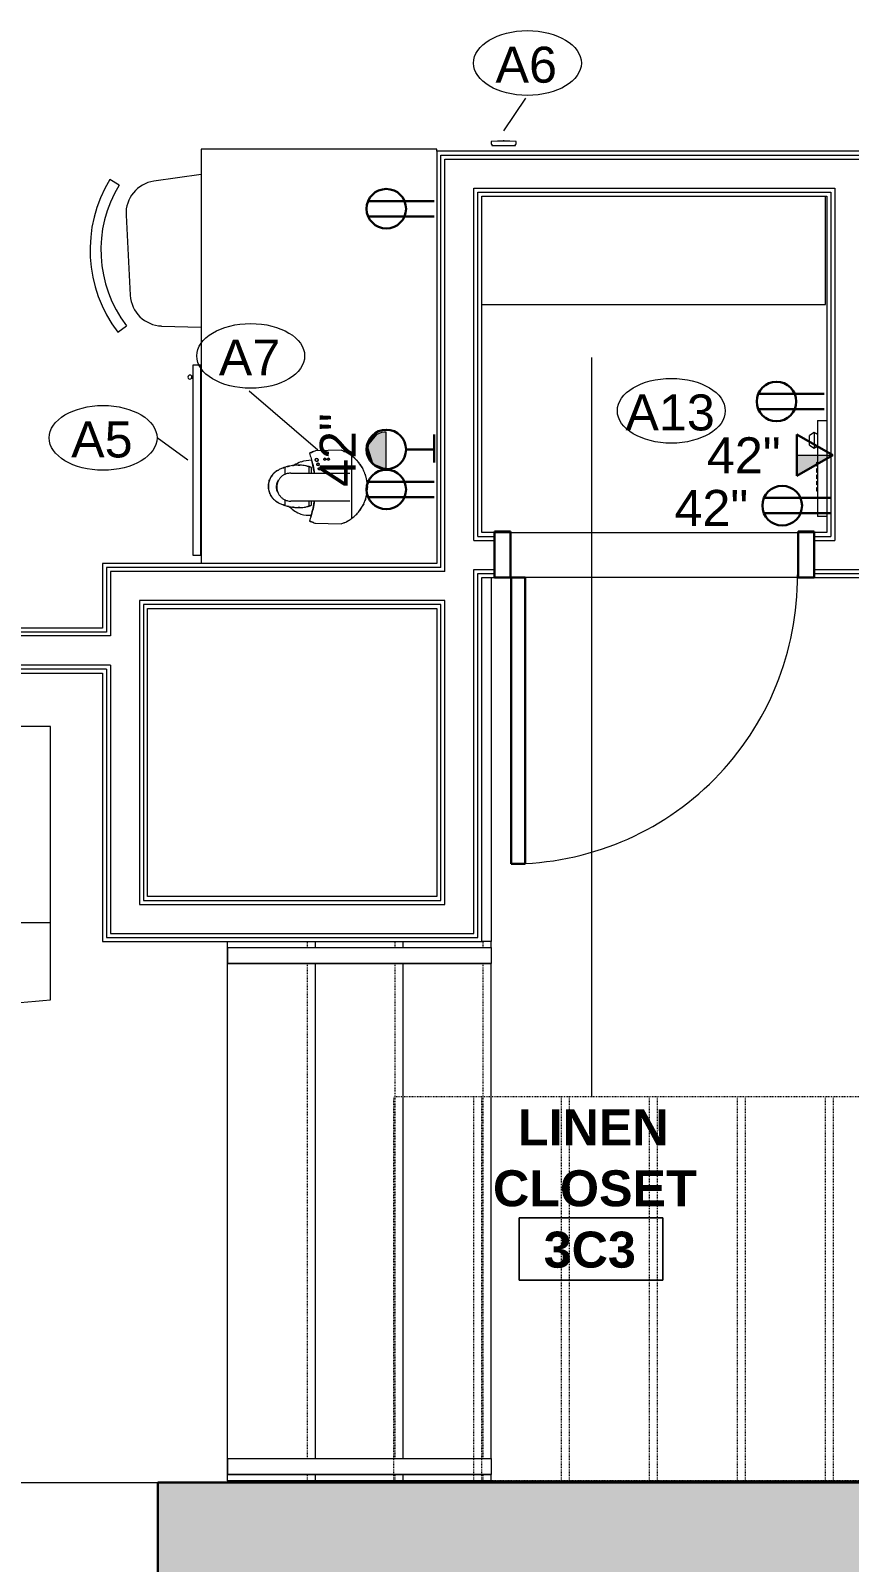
# Model space of a CAD drawing. Header units: inches. Extents: x -1159 to 2819, y -194 to 4438.
# Drawn here: x -836.5 to -734.1, y 26.3 to 217.8 of the extents above; entities that cross this region are included whole.
import ezdxf

# ---------------------------------------------------------------- set-up
doc = ezdxf.new("R2010")
doc.units = ezdxf.units.IN
doc.header["$MEASUREMENT"] = 0
doc.linetypes.add('Overhead 1_16_', pattern=[0.101562, 0.0625, -0.039062])
for name, color, linetype, lineweight in [('A-ANNO-NOTE', 131, 'Continuous', 40), ('A-AREA-IDEN', 2, 'Continuous', 9), ('A-DETL-GENF', 92, 'Continuous', 9), ('A-DOOR', 31, 'Continuous', 18), ('A-DOOR-FRAM', 31, 'Continuous', 30), ('A-FLOR-HRAL', 11, 'Continuous', 18), ('A-WALL', 113, 'Continuous', 18), ('A-WALL-PATT', 111, 'Continuous', 18), ('I-FURN', 30, 'Continuous', 9), ('I-WALL', 2, 'Continuous', 18), ('Q-CASE', 31, 'Continuous', 9), ('Q-SPCQ', 91, 'Continuous', 9), ('Q-SPCQ-IDEN', 132, 'Continuous', 9), ('S-STRS', 31, 'Continuous', 18), ('S-STRS-MBND', 31, 'Continuous', 18)]:
    doc.layers.add(name, color=color, linetype=linetype, lineweight=lineweight)
doc.styles.add('Arial', font='arial.ttf', dxfattribs={"height": 4.5})
doc.styles.add('Swis721 Lt BT', font='swissl.ttf', dxfattribs={"height": 4.5})
doc.styles.add('Swis721 Lt BT_B', font='', dxfattribs={"height": 4.5})
doc.styles.get('Swis721 Lt BT_B').set_extended_font_data('Swis721 Lt BT', bold=True)

# ---------------------------------------------------------------- blocks, each defined once
blk = doc.blocks.new('F-Chairs - Side 01-V20-3RD FLOOR - POWER _ SIGNAL B')
at = {"layer": 'I-FURN'}
for p, q in [((-9.57, -3.52), (-8.8, -4.64)), ((8.8, -4.64), (9.57, -3.52)), ((5.02, -5.32), (-5.02, -5.32)), ((-9.07, -9.03), (-9.49, -13.95)), ((9.58, -14.95), (9.07, -9.03))]:
    blk.add_line(p, q, dxfattribs=at)
for centre, radius, start, end in [((0, -17.51), 16.94, 55.6197, 124.3803), ((0, -17.51), 15.59, 55.6197, 124.3803), ((-5.02, -9.38), 4.06, 90, 175.0303), ((5.02, -9.38), 4.06, 4.9697, 90)]:
    blk.add_arc(centre, radius, start, end, dxfattribs=at)
blk = doc.blocks.new('Desk71 - Desk-7131033-3RD FLOOR - POWER _ SIGNAL B')
at = {"layer": 'Q-CASE'}
for p, q in [((2392.27, 451.01), (2340.52, 451.01)), ((2340.52, 451.01), (2340.52, 421.53)), ((2392.27, 421.53), (2392.27, 451.01)), ((2392.02, 421.53), (2392.27, 421.53))]:
    blk.add_line(p, q, dxfattribs=at)
blk = doc.blocks.new('A-UC Refrigerator - A-UC Refrigerator-V31-3RD FLOOR - POWER _ SIGNAL B')
at = {"layer": 'Q-SPCQ'}
for p, q in [((11.88, -16.75), (-11.87, -16.75)), ((-11.87, -16.75), (-11.87, -17.75)), ((11.88, -16.75), (-11.87, -16.75)), ((11.88, -17.75), (11.88, -16.75)), ((-11.87, -17.75), (11.88, -17.75)), ((-10.5, -17.75), (-10.5, -17.91)), ((-10.5, -17.75), (-10.5, -17.91)), ((-10.25, -17.93), (-10.25, -17.75)), ((-10.25, -17.93), (-10.25, -17.75))]:
    blk.add_line(p, q, dxfattribs=at)
for start, end in [(90, 270), (270, 90)]:
    blk.add_arc((-10.39, -18.13), 0.25, start, end, dxfattribs=at)
blk = doc.blocks.new('HVAC_Other_LK-Systems_Room-Thermostat-S1-Dti-24V-NO - Room Thermostat S1 Dti 24V NO-V32-3RD FLOOR - POWER _ SIGNAL B')
at = {"layer": 'A-DETL-GENF'}
for p, q in [((-1.55, 0.12), (-1.55, -0.05)), ((-1.48, 0.12), (-1.55, 0.12)), ((-1.48, 0.12), (-1.55, 0.12)), ((-1.55, 0.12), (-1.55, -0.23)), ((-1.48, 0.28), (-1.48, 0.12)), ((1.48, 0.28), (-1.48, 0.28)), ((1.48, 0.28), (-1.48, 0.28)), ((-1.48, 0.28), (-1.48, 0.12)), ((1.48, 0.12), (1.48, 0.28)), ((1.48, 0.12), (1.48, 0.28)), ((1.55, 0.12), (1.48, 0.12)), ((1.55, 0.12), (1.48, 0.12)), ((1.55, -0.23), (1.55, 0.12)), ((1.55, -0.23), (1.55, 0.12)), ((-1.55, -0.05), (-1.55, -0.23)), ((-1.55, -0.23), (-0.76, -0.25)), ((-1.55, -0.23), (-0.76, -0.25)), ((-0.76, -0.25), (0, -0.26)), ((-0.76, -0.25), (-0.06, -0.26)), ((-0.06, -0.26), (-0.06, -0.3)), ((-0.06, -0.3), (0.06, -0.3)), ((-0.06, -0.3), (0.06, -0.3)), ((0, -0.26), (0.76, -0.25)), ((0.06, -0.26), (0.76, -0.25)), ((0.06, -0.3), (0.06, -0.26)), ((0.06, -0.3), (0.06, -0.26)), ((0.76, -0.25), (1.55, -0.23)), ((0.76, -0.25), (1.55, -0.23))]:
    blk.add_line(p, q, dxfattribs=at)
blk = doc.blocks.new('Single Flush - D2 3_ X 8_-8252906-3RD FLOOR - POWER _ SIGNAL B')
at = {"layer": 'A-DOOR', "lineweight": 30}
for p, q in [((16.15625, 38.625), (16.15625, 2.8125)), ((17.90625, 38.625), (16.15625, 38.625)), ((17.90625, 2.8125), (17.90625, 38.625)), ((16.15625, 2.8125), (17.90625, 2.8125))]:
    blk.add_line(p, q, dxfattribs=at)
at = {"layer": 'A-DOOR', "lineweight": 9}
blk.add_arc((17.90625, 2.8125), 35.8125, 90, 180.5, dxfattribs=at)
at = {"layer": 'A-DOOR-FRAM'}
for p, q in [((-20, -2.9375), (-20, 2.8125)), ((-20, 2.8125), (-18, 2.8125)), ((-18, -2.9375), (-18, 2.8125)), ((18.000004, -2.9375), (18.000004, 2.8125)), ((18.000004, 2.8125), (20.000004, 2.8125)), ((20.000004, -2.9375), (20.000004, 2.8125)), ((-20, -2.9375), (-18, -2.9375)), ((18.000004, -2.9375), (20.000004, -2.9375))]:
    blk.add_line(p, q, dxfattribs=at)
blk = doc.blocks.new('CW Shelves _ Rails - Shelve Rail-7416983-3RD FLOOR - POWER _ SIGNAL B')
at = {"layer": 'Q-CASE'}
for p, q in [((45, -16.14), (45, -2.61)), ((2, -16.14), (45, -16.14))]:
    blk.add_line(p, q, dxfattribs=at)
blk = doc.blocks.new('A1012 - Telephone_ Wall Mounted_ 1 Line 12 x 12 - A1012 - Telephone_ Wall Mounted_ 1 Line 12__ x 12__-7407553-3RD FLOOR - POWER _ SIGNAL B')
at = {"layer": 'Q-SPCQ'}
for p, q in [((-15, -16.18), (-15, -15)), ((-3, -15), (-3, -16.18)), ((-15, -16.18), (-3, -16.18)), ((-13.3, -16.18), (-13.5, -16.58)), ((-13.5, -16.58), (-13.3, -16.18)), ((-13.5, -16.58), (-13.11, -17.17)), ((-13.5, -16.58), (-12.75, -16.58)), ((-12.75, -17.17), (-13.11, -17.17)), ((-12.75, -16.58), (-12.28, -16.58)), ((-12.28, -17.17), (-12.75, -17.17)), ((-12.28, -16.58), (-11.53, -16.58)), ((-11.93, -17.17), (-12.28, -17.17)), ((-11.93, -17.17), (-11.53, -16.58)), ((-11.53, -16.58), (-11.73, -16.18)), ((-11.73, -16.18), (-11.53, -16.58)), ((-9.77, -16.26), (-9.77, -16.18)), ((-9.3, -16.26), (-9.77, -16.26)), ((-9.3, -16.18), (-9.3, -16.26)), ((-8.98, -16.26), (-8.98, -16.18)), ((-8.51, -16.26), (-8.98, -16.26)), ((-8.51, -16.18), (-8.51, -16.26)), ((-8.2, -16.26), (-8.2, -16.18)), ((-7.72, -16.26), (-8.2, -16.26)), ((-7.72, -16.18), (-7.72, -16.26)), ((-7.41, -16.26), (-7.41, -16.18)), ((-6.94, -16.26), (-7.41, -16.26)), ((-6.94, -16.18), (-6.94, -16.26)), ((-6.62, -16.26), (-6.62, -16.18)), ((-6.15, -16.26), (-6.62, -16.26)), ((-6.15, -16.18), (-6.15, -16.26))]:
    blk.add_line(p, q, dxfattribs=at)
blk = doc.blocks.new('Ice_Maker_2779 - Ice_Maker_2779-7475657-3RD FLOOR - POWER _ SIGNAL B')
at = {"layer": 'Q-SPCQ'}
for p, q in [((-15.2, 0), (-15.2, -34.2)), ((15.2, 0), (-15.2, 0)), ((15.2, -34.2), (15.2, 0)), ((-15.2, -24.5), (15.2, -24.5)), ((-8.6, -26.11), (8.59, -26.11)), ((-8.6, -26.11), (-8.6, -27.96)), ((8.59, -27.96), (8.59, -26.11)), ((8.59, -27.96), (-8.6, -27.96))]:
    blk.add_line(p, q, dxfattribs=at)
blk.add_arc((0, 129.12), 164.02, 264.6827, 275.3173, dxfattribs=at)
blk = doc.blocks.new('Keurig_Coffee_Maker_18764 - Keurig_Coffee_Maker_18764-V38-3RD FLOOR - POWER _ SIGNAL B')
at = {"layer": 'Q-SPCQ'}
for p, q in [((-0.61, 4.75), (-0.53, 4.77)), ((-0.53, 4.77), (-0.61, 4.75)), ((-0.61, 4.75), (-0.53, 4.77)), ((-0.53, 4.77), (-0.61, 4.75)), ((-0.61, 4.75), (-0.53, 4.77)), ((-0.53, 4.77), (-0.61, 4.75)), ((-0.61, 4.75), (-0.6, 4.72)), ((-0.61, 4.75), (-0.6, 4.72)), ((-0.61, 4.75), (-0.6, 4.72)), ((-0.6, 4.72), (-0.52, 4.74)), ((-0.52, 4.74), (-0.6, 4.72)), ((-0.6, 4.72), (-0.52, 4.74)), ((-0.52, 4.74), (-0.6, 4.72)), ((-0.6, 4.72), (-0.52, 4.74)), ((-0.52, 4.74), (-0.6, 4.72)), ((-0.52, 4.74), (-0.53, 4.77)), ((-0.52, 4.74), (-0.53, 4.77)), ((-0.52, 4.74), (-0.53, 4.77)), ((-0.51, 4.78), (-0.43, 4.8)), ((-0.51, 4.78), (-0.51, 4.75)), ((-0.43, 4.77), (-0.51, 4.75)), ((-0.43, 4.8), (-0.36, 4.82)), ((-0.43, 4.77), (-0.43, 4.8)), ((-0.35, 4.79), (-0.43, 4.77)), ((-0.36, 4.82), (-0.35, 4.79)), ((-0.31, 4.83), (-0.11, 4.85)), ((-0.31, 4.83), (-0.3, 4.8)), ((-0.11, 4.82), (-0.3, 4.8)), ((-0.11, 4.85), (-0.11, 4.82)), ((-0.04, 4.86), (0.03, 4.85)), ((-0.04, 4.86), (-0.04, 4.82)), ((0.03, 4.82), (-0.04, 4.82)), ((0.03, 4.85), (0.13, 4.85)), ((0.13, 4.85), (0.03, 4.85)), ((0.03, 4.82), (0.03, 4.85)), ((0.03, 4.82), (0.12, 4.82)), ((0.12, 4.82), (0.03, 4.82)), ((0.13, 4.85), (0.12, 4.82)), ((0.2, 4.81), (0.12, 4.82)), ((0.13, 4.85), (0.2, 4.84)), ((0.2, 4.84), (0.2, 4.81)), ((0.27, 4.8), (0.28, 4.83)), ((0.3, 4.8), (0.27, 4.8)), ((0.28, 4.83), (0.44, 4.8)), ((0.43, 4.77), (0.34, 4.79)), ((0.49, 4.75), (0.43, 4.77)), ((0.44, 4.8), (0.5, 4.78)), ((0.44, 4.8), (0.44, 4.8)), ((0.44, 4.8), (0.44, 4.8)), ((0.45, 4.8), (0.44, 4.77)), ((0.47, 4.79), (0.46, 4.76)), ((0.52, 4.75), (0.46, 4.76)), ((0.46, 4.76), (0.49, 4.75)), ((0.5, 4.78), (0.47, 4.79)), ((0.47, 4.79), (0.52, 4.78)), ((0.49, 4.75), (0.5, 4.78)), ((0.5, 4.78), (0.49, 4.75)), ((0.5, 4.78), (0.49, 4.75)), ((0.49, 4.75), (0.49, 4.75)), ((0.5, 4.75), (0.51, 4.78)), ((0.5, 4.78), (0.5, 4.78)), ((0.52, 4.78), (0.52, 4.75)), ((0.58, 4.76), (0.57, 4.73)), ((0.64, 4.7), (0.57, 4.73)), ((0.58, 4.76), (0.65, 4.73)), ((0.64, 4.7), (0.65, 4.73)), ((0.71, 4.71), (0.7, 4.68)), ((0.74, 4.66), (0.7, 4.68)), ((0.7, 4.68), (0.74, 4.66)), ((0.75, 4.69), (0.71, 4.71)), ((0.71, 4.71), (0.76, 4.68)), ((0.89, 4.58), (0.74, 4.66)), ((0.76, 4.68), (0.9, 4.61)), ((0.91, 4.61), (0.89, 4.58)), ((0.9, 4.61), (0.89, 4.58)), ((-1.56, 3.82), (-2.29, 3.82)), ((-1.75, -4.31), (-1.75, 3.08)), ((2.47, 3.82), (1.56, 3.82)), ((1.75, 3.08), (1.75, -4.31)), ((-2.38, 0.79), (-1.75, 0.79)), ((-2.24, 0.47), (-1.75, 0.47)), ((1.75, 0.79), (2.56, 0.79)), ((1.75, 0.47), (2.42, 0.47)), ((-3.9, -4.57), (3.9, -4.57)), ((0, -6.52), (-0.05, -6.52)), ((0, -6.52), (-0.05, -6.52)), ((2.55, -5.79), (2.53, -5.79))]:
    blk.add_line(p, q, dxfattribs=at)
at = {"layer": 'Q-SPCQ', "flags": 128}
for points in [[(-4.52, -0.02), (-4.56, -1.59), (-4.6, -3.21)], [(4.6, -3.21), (4.56, -1.59), (4.52, -0.02)]]:
    blk.add_lwpolyline(points, dxfattribs=at)
at = {"layer": 'Q-SPCQ'}
for centre, radius, start, end in [((-0.11, 0.74), 3.42, 133.2151, 162.0251), ((-0.11, 0.74), 3.42, 17.9749, 33.9816), ((0, 12.51), 12.51, 252.7803, 257.1927), ((-0.11, 0.74), 3.42, 162.0251, 183.9632), ((0, 12.51), 12.51, 253.7595, 261.925), ((0, 12.51), 12.51, 259.0261, 261.9487), ((0, 12.51), 12.51, 278.0789, 285.4279), ((-1.51, 0.29), 4.88, 2.0734, 17.9749), ((3.4, -0.17), 0.187, 90, 270), ((3.4, -0.17), 0.187, 270, 90), ((2.3, -0.48), 0.125, 90, 270), ((2.3, -0.48), 0.125, 270, 90), ((2.84, -0.34), 0.156, 90, 270), ((2.84, -0.34), 0.156, 270, 90), ((3.48, -1.19), 0.125, 90, 270), ((3.48, -1.64), 0.125, 90, 270), ((3.48, -1.19), 0.125, 270, 90), ((3.48, -1.64), 0.125, 270, 90), ((-0.02, -1.68), 4.83, 219.3983, 221.0457), ((-0.02, -1.68), 4.83, 228.1639, 230.5343), ((-0.02, -1.68), 4.83, 239.6592, 240.0724)]:
    blk.add_arc(centre, radius, start, end, dxfattribs=at)
for points, knots in [([(2.14, 4.62), (2.07, 4.77), (1.89, 5.05), (1.52, 5.4), (1.09, 5.67), (0.61, 5.84), (0.09, 5.9), (-0.42, 5.84), (-0.91, 5.67), (-1.27, 5.44), (-1.52, 5.22), (-1.75, 4.98), (-1.88, 4.77), (-1.96, 4.62)], [0, 0, 0, 0, 0.1, 0.2, 0.3, 0.4, 0.5, 0.6, 0.7, 0.8, 0.85, 0.9, 1, 1, 1, 1]), ([(-0.84, 5.68), (-0.81, 5.69), (-0.71, 5.73), (-0.61, 5.77), (-0.54, 5.79)], [0.1340386, 0.1340386, 0.1340386, 0.1340386, 0.1666667, 0.256932, 0.256932, 0.256932, 0.256932]), ([(-0.38, 5.83), (-0.37, 5.83), (-0.07, 5.89), (0.25, 5.88), (0.55, 5.83), (0.57, 5.83)], [0.3167664, 0.3167664, 0.3167664, 0.3167664, 0.3333333, 0.6666667, 0.6830273, 0.6830273, 0.6830273, 0.6830273]), ([(0.72, 5.79), (0.8, 5.77), (0.9, 5.74), (1, 5.69), (1.02, 5.68)], [0.7426327, 0.7426327, 0.7426327, 0.7426327, 0.8333333, 0.8657703, 0.8657703, 0.8657703, 0.8657703]), ([(-1.9, 4.72), (-1.84, 4.83), (-1.7, 5.03), (-1.51, 5.23), (-1.4, 5.33), (-1.37, 5.35)], [0, 0, 0, 0, 0.3333333, 0.6666667, 0.7485665, 0.7485665, 0.7485665, 0.7485665]), ([(1.75, 3.08), (1.75, 3.18), (1.73, 3.38), (1.66, 3.67), (1.55, 3.9), (1.45, 4.07), (1.36, 4.19), (1.26, 4.3), (1.14, 4.4), (1.02, 4.5), (0.9, 4.58), (0.76, 4.65), (0.62, 4.72), (0.47, 4.77), (0.3, 4.8), (0.12, 4.83), (-0.08, 4.83), (-0.28, 4.81), (-0.47, 4.77), (-0.65, 4.7), (-0.83, 4.62), (-0.99, 4.52), (-1.15, 4.4), (-1.28, 4.27), (-1.4, 4.13), (-1.51, 3.97), (-1.62, 3.75), (-1.72, 3.46), (-1.75, 3.21), (-1.75, 3.08)], [0, 0, 0, 0, 0.055556, 0.111111, 0.166667, 0.194444, 0.222222, 0.25, 0.277778, 0.305556, 0.333333, 0.361111, 0.388889, 0.416667, 0.444444, 0.479167, 0.513889, 0.548611, 0.583333, 0.618056, 0.652778, 0.6875, 0.722222, 0.756944, 0.791667, 0.826389, 0.861111, 0.930556, 1, 1, 1, 1]), ([(1.56, 5.35), (1.58, 5.33), (1.69, 5.23), (1.89, 5.03), (2.02, 4.83), (2.09, 4.72)], [0.2509667, 0.2509667, 0.2509667, 0.2509667, 0.3333333, 0.6666667, 1, 1, 1, 1]), ([(2.39, 4.05), (2.4, 4.03), (2.42, 3.98), (2.43, 3.94), (2.44, 3.93)], [0.17849533, 0.17849533, 0.17849533, 0.17849533, 0.2, 0.21629659, 0.21629659, 0.21629659, 0.21629659]), ([(-2.54, 2.59), (-2.54, 2.6), (-2.53, 2.69), (-2.52, 2.78), (-2.51, 2.86)], [0.38887206, 0.38887206, 0.38887206, 0.38887206, 0.4, 0.46606846, 0.46606846, 0.46606846, 0.46606846]), ([(2.56, 3.52), (2.58, 3.45), (2.6, 3.36), (2.62, 3.27), (2.62, 3.26)], [0.3370694, 0.3370694, 0.3370694, 0.3370694, 0.4, 0.41654848, 0.41654848, 0.41654848, 0.41654848]), ([(-1.75, 0.12), (-1.82, 0.13), (-2.22, 0.19), (-2.62, 0.27), (-2.94, 0.35)], [0.7961311, 0.7961311, 0.7961311, 0.7961311, 0.8333333, 1, 1, 1, 1]), ([(-2.33, 0.67), (-2.34, 0.68), (-2.34, 0.7), (-2.36, 0.74), (-2.38, 0.79), (-2.39, 0.83), (-2.4, 0.85)], [0.8338778, 0.8338778, 0.8338778, 0.8338778, 0.8611111, 0.8888889, 0.9444444, 1, 1, 1, 1]), ([(-2.38, 0.79), (-2.37, 0.77), (-2.36, 0.73), (-2.34, 0.68), (-2.32, 0.65), (-2.31, 0.62), (-2.3, 0.6), (-2.29, 0.58), (-2.28, 0.56), (-2.27, 0.54), (-2.26, 0.52), (-2.26, 0.51), (-2.25, 0.49), (-2.24, 0.48), (-2.24, 0.47), (-2.24, 0.47), (-2.24, 0.47)], [0, 0, 0, 0, 0.0555556, 0.1111111, 0.1388889, 0.1666667, 0.1944444, 0.2222222, 0.25, 0.2777778, 0.3055556, 0.3333333, 0.3611111, 0.3888889, 0.4444444, 0.4737946, 0.4737946, 0.4737946, 0.4737946]), ([(2.94, 0.35), (2.62, 0.27), (2.22, 0.19), (1.82, 0.13), (1.75, 0.12)], [0, 0, 0, 0, 0.1666667, 0.2038782, 0.2038782, 0.2038782, 0.2038782]), ([(1.86, 0.14), (1.93, 0.15), (2.29, 0.21), (2.65, 0.28), (2.94, 0.35)], [0.8149744, 0.8149744, 0.8149744, 0.8149744, 0.85, 1, 1, 1, 1]), ([(2.42, 0.47), (2.42, 0.47), (2.42, 0.47), (2.43, 0.48), (2.43, 0.49), (2.44, 0.51), (2.45, 0.53), (2.46, 0.55), (2.47, 0.57), (2.48, 0.58), (2.48, 0.6), (2.49, 0.62), (2.51, 0.66), (2.53, 0.72), (2.55, 0.76), (2.56, 0.79)], [0.5262054, 0.5262054, 0.5262054, 0.5262054, 0.5555556, 0.6111111, 0.6388889, 0.6666667, 0.7083333, 0.75, 0.7708333, 0.78125, 0.7916667, 0.8333333, 0.875, 0.9166667, 1, 1, 1, 1]), ([(2.58, 0.85), (2.58, 0.83), (2.56, 0.79), (2.54, 0.74), (2.53, 0.7), (2.52, 0.68), (2.52, 0.67)], [0, 0, 0, 0, 0.0555556, 0.1111111, 0.1388889, 0.1661222, 0.1661222, 0.1661222, 0.1661222]), ([(3.33, 0.01), (3.34, 0.01), (3.36, 0.02), (3.38, 0.02), (3.4, 0.02)], [0.8888889, 0.8888889, 0.8888889, 0.8888889, 0.9305556, 1, 1, 1, 1]), ([(3.4, 0.02), (3.41, 0.02), (3.42, 0.02), (3.44, 0.01), (3.44, 0.01)], [0, 0, 0, 0, 0.05555556, 0.07172864, 0.07172864, 0.07172864, 0.07172864]), ([(2.3, -0.6), (2.3, -0.6), (2.28, -0.6), (2.26, -0.6), (2.24, -0.59), (2.23, -0.58), (2.22, -0.57), (2.21, -0.56), (2.19, -0.53), (2.18, -0.5), (2.18, -0.46), (2.19, -0.42), (2.2, -0.4), (2.22, -0.39), (2.23, -0.38), (2.26, -0.36), (2.28, -0.35), (2.3, -0.35)], [0, 0, 0, 0, 0.055556, 0.111111, 0.166667, 0.194444, 0.222222, 0.277778, 0.333333, 0.444444, 0.583333, 0.652778, 0.722222, 0.756944, 0.791667, 0.861111, 1, 1, 1, 1]), ([(2.3, -0.35), (2.31, -0.35), (2.32, -0.36), (2.34, -0.36), (2.35, -0.36), (2.36, -0.37), (2.38, -0.38), (2.39, -0.39), (2.4, -0.4), (2.42, -0.42), (2.43, -0.46), (2.43, -0.5), (2.42, -0.54), (2.4, -0.55), (2.39, -0.57), (2.38, -0.58), (2.35, -0.6), (2.32, -0.6), (2.3, -0.6)], [0, 0, 0, 0, 0.055556, 0.083333, 0.111111, 0.166667, 0.194444, 0.222222, 0.277778, 0.333333, 0.444444, 0.583333, 0.652778, 0.722222, 0.756944, 0.791667, 0.861111, 1, 1, 1, 1]), ([(2.74, -0.45), (2.73, -0.45), (2.72, -0.43), (2.7, -0.4), (2.68, -0.36), (2.69, -0.31), (2.7, -0.26), (2.72, -0.24), (2.73, -0.22), (2.74, -0.21), (2.76, -0.2), (2.77, -0.2), (2.78, -0.19), (2.79, -0.19)], [0.2222222, 0.2222222, 0.2222222, 0.2222222, 0.2777778, 0.3333333, 0.4444444, 0.5833333, 0.6527778, 0.7222222, 0.7569444, 0.7916667, 0.8263889, 0.8611111, 0.8888889, 0.8888889, 0.8888889, 0.8888889]), ([(2.84, -0.18), (2.85, -0.18), (2.87, -0.18), (2.88, -0.18), (2.9, -0.19), (2.92, -0.2), (2.93, -0.21), (2.94, -0.21), (2.94, -0.22)], [0, 0, 0, 0, 0.0555556, 0.0833333, 0.1111111, 0.1666667, 0.1944444, 0.2222222, 0.2222222, 0.2222222, 0.2222222]), ([(2.98, -0.26), (2.99, -0.27), (3, -0.31), (3, -0.36), (2.98, -0.41), (2.97, -0.43), (2.95, -0.45), (2.94, -0.46), (2.93, -0.47), (2.89, -0.48), (2.87, -0.49), (2.84, -0.49)], [0.3333333, 0.3333333, 0.3333333, 0.3333333, 0.4444444, 0.5833333, 0.6527778, 0.7222222, 0.7569444, 0.7916667, 0.8263889, 0.8611111, 1, 1, 1, 1]), ([(3.21, -0.14), (3.21, -0.13), (3.22, -0.11), (3.22, -0.09), (3.23, -0.08), (3.23, -0.08)], [0.5555556, 0.5555556, 0.5555556, 0.5555556, 0.5833333, 0.6527778, 0.6666667, 0.6666667, 0.6666667, 0.6666667]), ([(3.27, -0.31), (3.27, -0.3), (3.25, -0.29), (3.23, -0.25), (3.21, -0.21), (3.21, -0.18), (3.21, -0.17)], [0.2222222, 0.2222222, 0.2222222, 0.2222222, 0.2777778, 0.3333333, 0.4444444, 0.4882459, 0.4882459, 0.4882459, 0.4882459]), ([(3.4, -0.36), (3.39, -0.36), (3.37, -0.35), (3.35, -0.35), (3.34, -0.35), (3.33, -0.34)], [0, 0, 0, 0, 0.0555556, 0.0833333, 0.1111111, 0.1111111, 0.1111111, 0.1111111]), ([(3.48, -1.31), (3.47, -1.31), (3.46, -1.31), (3.44, -1.31), (3.42, -1.3), (3.4, -1.28), (3.39, -1.27), (3.37, -1.24), (3.36, -1.21), (3.36, -1.16), (3.37, -1.13), (3.38, -1.11), (3.39, -1.1), (3.41, -1.09), (3.44, -1.07), (3.46, -1.06), (3.48, -1.06)], [0, 0, 0, 0, 0.055556, 0.111111, 0.166667, 0.222222, 0.277778, 0.333333, 0.444444, 0.583333, 0.652778, 0.722222, 0.756944, 0.791667, 0.861111, 1, 1, 1, 1]), ([(3.36, -1.66), (3.36, -1.64), (3.36, -1.61), (3.37, -1.58), (3.39, -1.56), (3.4, -1.54), (3.44, -1.52), (3.46, -1.51), (3.48, -1.51)], [0.4444444, 0.4444444, 0.4444444, 0.4444444, 0.5833333, 0.6527778, 0.7222222, 0.7916667, 0.8611111, 1, 1, 1, 1]), ([(3.48, -1.06), (3.49, -1.06), (3.51, -1.06), (3.53, -1.07), (3.55, -1.08), (3.56, -1.09), (3.58, -1.11), (3.6, -1.13), (3.61, -1.17), (3.61, -1.19), (3.61, -1.21)], [0, 0, 0, 0, 0.0555556, 0.1111111, 0.1666667, 0.2222222, 0.2777778, 0.3333333, 0.4444444, 0.5555556, 0.5555556, 0.5555556, 0.5555556]), ([(3.59, -1.25), (3.59, -1.26), (3.58, -1.27), (3.56, -1.29), (3.53, -1.31), (3.5, -1.31), (3.48, -1.31)], [0.6666667, 0.6666667, 0.6666667, 0.6666667, 0.7222222, 0.7916667, 0.8611111, 1, 1, 1, 1]), ([(3.48, -1.51), (3.49, -1.51), (3.51, -1.51), (3.53, -1.52), (3.55, -1.53), (3.56, -1.54), (3.58, -1.56), (3.6, -1.58), (3.61, -1.61), (3.61, -1.64), (3.61, -1.66)], [0, 0, 0, 0, 0.0555556, 0.1111111, 0.1666667, 0.2222222, 0.2777778, 0.3333333, 0.4444444, 0.5555556, 0.5555556, 0.5555556, 0.5555556]), ([(3.59, -1.7), (3.59, -1.7), (3.58, -1.72), (3.56, -1.73), (3.53, -1.75), (3.5, -1.76), (3.48, -1.76)], [0.6666667, 0.6666667, 0.6666667, 0.6666667, 0.7222222, 0.7916667, 0.8611111, 1, 1, 1, 1]), ([(3.5, -0.01), (3.5, -0.01), (3.51, -0.02), (3.53, -0.03), (3.54, -0.05), (3.57, -0.09), (3.59, -0.14), (3.59, -0.18), (3.58, -0.2)], [0.1737723, 0.1737723, 0.1737723, 0.1737723, 0.1944444, 0.2222222, 0.2777778, 0.3333333, 0.4444444, 0.5555556, 0.5555556, 0.5555556, 0.5555556]), ([(3.58, -0.23), (3.57, -0.24), (3.56, -0.26), (3.55, -0.28), (3.53, -0.3), (3.52, -0.31), (3.52, -0.31)], [0.6069174, 0.6069174, 0.6069174, 0.6069174, 0.6527778, 0.7222222, 0.7569444, 0.7777778, 0.7777778, 0.7777778, 0.7777778]), ([(-4.28, -3.96), (-4.26, -4), (-4.23, -4.06), (-4.2, -4.11), (-4.2, -4.12)], [0.3713401, 0.3713401, 0.3713401, 0.3713401, 0.5, 0.5248828, 0.5248828, 0.5248828, 0.5248828]), ([(-4.2, -4.12), (-4.2, -4.11), (-4.23, -4.06), (-4.26, -4), (-4.28, -3.96)], [0.4751172, 0.4751172, 0.4751172, 0.4751172, 0.5, 0.6286599, 0.6286599, 0.6286599, 0.6286599]), ([(-3.9, -4.57), (-3.77, -4.75), (-3.49, -5.07), (-3.02, -5.49), (-2.6, -5.78), (-2.29, -5.96), (-2.11, -6.05), (-1.94, -6.12), (-1.75, -6.2), (-1.57, -6.27), (-1.44, -6.31), (-1.36, -6.33), (-1.24, -6.36), (-1.07, -6.41), (-0.88, -6.44), (-0.76, -6.46), (-0.68, -6.47), (-0.53, -6.49), (-0.32, -6.51), (-0.14, -6.52), (-0.05, -6.52)], [0, 0, 0, 0, 0.142857, 0.285714, 0.428571, 0.5, 0.535714, 0.571429, 0.625, 0.678571, 0.705357, 0.71875, 0.732143, 0.785714, 0.839286, 0.852679, 0.866071, 0.892857, 0.946429, 1, 1, 1, 1]), ([(-3.44, -5.1), (-3.43, -5.11), (-3.38, -5.16), (-3.33, -5.21), (-3.29, -5.25)], [0.23427003, 0.23427003, 0.23427003, 0.23427003, 0.25, 0.30481789, 0.30481789, 0.30481789, 0.30481789]), ([(-3.29, -5.25), (-3.33, -5.21), (-3.38, -5.16), (-3.43, -5.11), (-3.44, -5.1)], [0.79638486, 0.79638486, 0.79638486, 0.79638486, 0.83333333, 0.8435005, 0.8435005, 0.8435005, 0.8435005]), ([(-2.72, -5.7), (-2.76, -5.67), (-2.83, -5.62), (-2.89, -5.58), (-2.92, -5.56)], [0.63255371, 0.63255371, 0.63255371, 0.63255371, 0.66666667, 0.68782663, 0.68782663, 0.68782663, 0.68782663]), ([(-2.91, -5.56), (-2.89, -5.58), (-2.82, -5.63), (-2.75, -5.68), (-2.71, -5.7)], [0.46748557, 0.46748557, 0.46748557, 0.46748557, 0.5, 0.54988363, 0.54988363, 0.54988363, 0.54988363]), ([(2.85, -5.59), (2.8, -5.62), (2.62, -5.75), (2.43, -5.85), (2.29, -5.93)], [0.8, 0.8, 0.8, 0.8, 0.85, 1, 1, 1, 1]), ([(3.04, -5.45), (3.15, -5.37), (3.27, -5.27), (3.38, -5.16), (3.39, -5.15)], [0.2716855, 0.2716855, 0.2716855, 0.2716855, 0.4, 0.414526, 0.414526, 0.414526, 0.414526]), ([(3.39, -5.15), (3.3, -5.23), (3.18, -5.34), (3.06, -5.44), (3.04, -5.45)], [0.585474, 0.585474, 0.585474, 0.585474, 0.7, 0.7283145, 0.7283145, 0.7283145, 0.7283145]), ([(3.85, -4.63), (3.84, -4.65), (3.75, -4.77), (3.65, -4.88), (3.56, -4.97)], [0.3739159, 0.3739159, 0.3739159, 0.3739159, 0.4, 0.5097654, 0.5097654, 0.5097654, 0.5097654]), ([(-2.32, -5.94), (-2.28, -5.96), (-2.2, -6), (-2.13, -6.03), (-2.1, -6.05)], [0.7023309, 0.7023309, 0.7023309, 0.7023309, 0.75, 0.78527969, 0.78527969, 0.78527969, 0.78527969]), ([(-1.45, -6.3), (-1.48, -6.29), (-1.55, -6.27), (-1.62, -6.25), (-1.68, -6.23)], [0.3190358, 0.3190358, 0.3190358, 0.3190358, 0.33333333, 0.37139588, 0.37139588, 0.37139588, 0.37139588]), ([(-0.77, -6.46), (-0.78, -6.46), (-0.84, -6.45), (-0.9, -6.44), (-0.95, -6.43)], [0.1610836, 0.1610836, 0.1610836, 0.1610836, 0.16666667, 0.2032532, 0.2032532, 0.2032532, 0.2032532]), ([(0, -6.52), (0.09, -6.52), (0.26, -6.51), (0.47, -6.49), (0.63, -6.47), (0.76, -6.45), (0.88, -6.43), (1.02, -6.4), (1.17, -6.37), (1.31, -6.33), (1.42, -6.3), (1.53, -6.26), (1.67, -6.21), (1.83, -6.15), (2.04, -6.06), (2.19, -5.98), (2.29, -5.93)], [0, 0, 0, 0, 0.1, 0.2, 0.25, 0.3, 0.35, 0.4, 0.475, 0.55, 0.5875, 0.625, 0.7, 0.775, 0.85, 1, 1, 1, 1]), ([(0.71, -6.46), (0.74, -6.46), (0.79, -6.45), (0.84, -6.44), (0.86, -6.44)], [0.29875922, 0.29875922, 0.29875922, 0.29875922, 0.33333333, 0.3619925, 0.3619925, 0.3619925, 0.3619925]), ([(0.86, -6.44), (0.84, -6.44), (0.79, -6.45), (0.74, -6.46), (0.71, -6.46)], [0.6380075, 0.6380075, 0.6380075, 0.6380075, 0.66666667, 0.70124078, 0.70124078, 0.70124078, 0.70124078]), ([(1.52, -6.26), (1.54, -6.26), (1.57, -6.25), (1.6, -6.23), (1.62, -6.23)], [0.65060949, 0.65060949, 0.65060949, 0.65060949, 0.66666667, 0.69577662, 0.69577662, 0.69577662, 0.69577662]), ([(1.62, -6.23), (1.6, -6.23), (1.57, -6.25), (1.54, -6.26), (1.52, -6.26)], [0.30422338, 0.30422338, 0.30422338, 0.30422338, 0.33333333, 0.34939051, 0.34939051, 0.34939051, 0.34939051])]:
    blk.add_open_spline(points, degree=3, knots=knots, dxfattribs=at)
for points in [[(-1.96, 4.62), (-2.02, 4.49), (-2.14, 4.23), (-2.24, 3.96), (-2.29, 3.82)], [(-2.25, 3.92), (-2.24, 3.97), (-2.22, 4.01), (-2.21, 4.05)], [(-1.96, 4.62), (-1.95, 4.63), (-1.93, 4.67), (-1.91, 4.71), (-1.9, 4.72)], [(-1.27, 5.43), (-1.23, 5.46), (-1.19, 5.49), (-1.15, 5.51)], [(-1.15, 5.51), (-1.1, 5.54), (-1.05, 5.57), (-1, 5.6)], [(1.19, 5.6), (1.24, 5.57), (1.28, 5.54), (1.33, 5.51)], [(1.33, 5.51), (1.37, 5.49), (1.41, 5.46), (1.45, 5.43)], [(2.09, 4.72), (2.1, 4.71), (2.12, 4.67), (2.13, 4.63), (2.14, 4.62)], [(2.47, 3.82), (2.43, 3.96), (2.33, 4.23), (2.21, 4.49), (2.14, 4.62)], [(-2.29, 3.82), (-2.36, 3.62), (-2.46, 3.2), (-2.56, 2.55), (-2.57, 1.89), (-2.53, 1.46), (-2.49, 1.24)], [(-2.56, 1.93), (-2.56, 2), (-2.56, 2.07), (-2.56, 2.15)], [(-2.44, 3.26), (-2.42, 3.35), (-2.4, 3.44), (-2.38, 3.53)], [(2.68, 1.24), (2.71, 1.46), (2.75, 1.89), (2.74, 2.55), (2.65, 3.2), (2.54, 3.62), (2.47, 3.82)], [(2.69, 2.85), (2.71, 2.77), (2.72, 2.68), (2.73, 2.59)], [(2.74, 2.15), (2.75, 2.08), (2.74, 2), (2.74, 1.93)], [(-4.23, 0.74), (-4.29, 0.61), (-4.39, 0.36), (-4.48, 0.11), (-4.52, -0.02)], [(-4.23, 0.74), (-4.27, 0.65), (-4.34, 0.48), (-4.41, 0.31), (-4.44, 0.22)], [(-4.44, 0.22), (-4.41, 0.31), (-4.34, 0.48), (-4.27, 0.65), (-4.23, 0.74)], [(-2.94, 0.35), (-3.15, 0.4), (-3.59, 0.52), (-4.02, 0.66), (-4.23, 0.74)], [(-2.94, 0.35), (-2.58, 0.26), (-2.22, 0.19), (-1.86, 0.14)], [(-2.49, 1.24), (-2.48, 1.17), (-2.45, 1.01), (-2.4, 0.86), (-2.38, 0.79)], [(-2.4, 0.85), (-2.42, 0.92), (-2.44, 0.98), (-2.45, 1.05)], [(-1.81, 0.13), (-1.9, 0.14), (-1.98, 0.16), (-2.07, 0.17)], [(2.94, 0.35), (2.59, 0.27), (2.25, 0.2), (1.9, 0.15)], [(2.56, 0.79), (2.59, 0.86), (2.63, 1.01), (2.67, 1.17), (2.68, 1.24)], [(2.64, 1.05), (2.62, 0.98), (2.6, 0.92), (2.58, 0.85)], [(4.23, 0.74), (4.02, 0.66), (3.59, 0.52), (3.15, 0.4), (2.94, 0.35)], [(4.44, 0.22), (4.41, 0.31), (4.34, 0.48), (4.27, 0.65), (4.23, 0.74)], [(4.52, -0.02), (4.48, 0.11), (4.39, 0.36), (4.29, 0.61), (4.23, 0.74)], [(4.23, 0.74), (4.27, 0.65), (4.34, 0.48), (4.41, 0.31), (4.44, 0.22)], [(3.46, -0.34), (3.44, -0.35), (3.42, -0.36), (3.4, -0.36)], [(3.48, -1.76), (3.47, -1.76), (3.46, -1.76), (3.44, -1.75), (3.42, -1.74), (3.41, -1.74), (3.4, -1.73)], [(-4.6, -3.21), (-4.55, -3.38), (-4.43, -3.69), (-4.19, -4.15), (-4, -4.43), (-3.9, -4.57)], [(-4.47, -3.57), (-4.46, -3.59), (-4.45, -3.61), (-4.44, -3.63)], [(-4.44, -3.63), (-4.45, -3.61), (-4.46, -3.59), (-4.47, -3.57)], [(3.9, -4.57), (4, -4.43), (4.19, -4.15), (4.43, -3.69), (4.55, -3.38), (4.6, -3.21)], [(4.45, -3.62), (4.45, -3.61), (4.46, -3.59), (4.47, -3.57)], [(4.47, -3.57), (4.46, -3.59), (4.45, -3.61), (4.45, -3.62)], [(2.29, -5.93), (2.49, -5.82), (2.89, -5.58), (3.43, -5.13), (3.75, -4.77), (3.9, -4.57)], [(2.29, -5.93), (2.48, -5.83), (2.67, -5.72), (2.85, -5.59)], [(3.57, -4.97), (3.67, -4.86), (3.76, -4.75), (3.85, -4.63)], [(-2.1, -6.05), (-2.18, -6.01), (-2.25, -5.97), (-2.33, -5.93)], [(-1.66, -6.23), (-1.61, -6.25), (-1.55, -6.27), (-1.5, -6.29)], [(-1.5, -6.29), (-1.48, -6.29), (-1.46, -6.3), (-1.45, -6.3)], [(-0.94, -6.43), (-0.89, -6.44), (-0.84, -6.45), (-0.78, -6.46)], [(0, -6.52), (0.03, -6.52), (0.05, -6.52), (0.08, -6.52)], [(0.08, -6.52), (0.05, -6.52), (0.03, -6.52), (0, -6.52)]]:
    blk.add_open_spline(points, degree=3, dxfattribs=at)
blk = doc.blocks.new('Top Rail Type - Top Rail_Internal_-8438680-3RD FLOOR - POWER _ SIGNAL B')
at = {"layer": 'A-FLOR-HRAL', "lineweight": 9}
for p, q in [((-811.87, 37.25), (-811.87, 39.25)), ((-811.87, 39.25), (-778.87, 39.25)), ((-778.87, 39.25), (-778.87, 37.25)), ((-778.87, 37.25), (-811.87, 37.25))]:
    blk.add_line(p, q, dxfattribs=at)
blk = doc.blocks.new('Top Rail Type - Top Rail_Internal_-V60-3RD FLOOR - POWER _ SIGNAL B')
at = {"layer": 'A-FLOR-HRAL', "lineweight": 9}
for p, q in [((-811.87, 39.25), (-811.87, 37.25)), ((-811.87, 39.25), (-778.87, 39.25)), ((-778.87, 39.25), (-778.87, 37.25)), ((-811.87, 37.25), (-778.87, 37.25))]:
    blk.add_line(p, q, dxfattribs=at)
blk = doc.blocks.new('Top Rail Type - Top Rail_Internal_-8438759-3RD FLOOR - POWER _ SIGNAL B')
at = {"layer": 'A-FLOR-HRAL', "lineweight": 9}
for p, q in [((-811.87, 101.15), (-811.87, 103.15)), ((-811.87, 103.15), (-778.87, 103.15)), ((-778.87, 103.15), (-778.87, 101.15)), ((-778.87, 101.15), (-811.87, 101.15))]:
    blk.add_line(p, q, dxfattribs=at)
blk = doc.blocks.new('Top Rail Type - Top Rail_Internal_-V61-3RD FLOOR - POWER _ SIGNAL B')
at = {"layer": 'A-FLOR-HRAL', "lineweight": 9}
for p, q in [((-811.87, 103.15), (-811.87, 101.15)), ((-811.87, 103.15), (-778.87, 103.15)), ((-778.87, 103.15), (-778.87, 101.15)), ((-811.87, 101.15), (-778.87, 101.15))]:
    blk.add_line(p, q, dxfattribs=at)
blk = doc.blocks.new('Appliance_Specialty Equipment Tag - Standard-3515593-3RD FLOOR - POWER _ SIGNAL B')
at = {"layer": 'Q-SPCQ-IDEN'}
blk.add_ellipse((-0.0499, 0.0037), major_axis=(-0.1406, 0), ratio=0.600473, dxfattribs=at)
blk = doc.blocks.new('Room Tag - Room Name and Number-3379422-3RD FLOOR - POWER _ SIGNAL B')
at = {"layer": 'A-AREA-IDEN'}
for p, q in [((-0.1881, -0.1636), (-0.1881, -0.0018)), ((-0.1881, -0.0018), (0.1869, -0.0018)), ((0.1869, -0.0018), (-0.1881, -0.0018)), ((-0.1881, -0.0018), (-0.1881, -0.1636)), ((0.1869, -0.0018), (0.1869, -0.1636)), ((0.1869, -0.1636), (0.1869, -0.0018)), ((0.1869, -0.1636), (-0.1881, -0.1636)), ((-0.1881, -0.1636), (0.1869, -0.1636))]:
    blk.add_line(p, q, dxfattribs=at)

msp = doc.modelspace()

# ---------------------------------------------------------------- hatches: boundary and pattern name
at = {"layer": 'A-ANNO-NOTE', "lineweight": 9}
for points in [[(-792.07, 163.11), (-793, 167.41), (-794.28, 165.87)], [(-794.28, 165.87), (-793, 167.41), (-793.96, 166.6)], [(-793.96, 166.6), (-793, 167.41), (-793.6, 167.02), (-793.78, 166.81)], [(-793, 167.41), (-792.15, 167.61), (-792.55, 167.56)], [(-792.07, 163.11), (-791.99, 167.61), (-793, 167.41), (-792.87, 166.81)], [(-792.07, 163.11), (-791.99, 163.11), (-792.01, 166.81)], [(-794.32, 165.08), (-794.28, 165.87), (-794.33, 165.24)], [(-794.24, 164.69), (-794.28, 165.87), (-794.32, 165.08)], [(-794.28, 165.87), (-793.96, 166.6), (-794.24, 166.03)], [(-793.6, 163.69), (-794.28, 165.87), (-794.24, 164.69)], [(-792.15, 163.11), (-794.28, 165.87), (-793.6, 163.69)], [(-792.07, 163.11), (-794.28, 165.87), (-792.15, 163.11)], [(-793.6, 163.69), (-794.24, 164.69), (-794.01, 164.18)], [(-792.15, 163.11), (-793.6, 163.69), (-792.31, 163.12)], [(-792.31, 163.12), (-793.6, 163.69), (-793.08, 163.34)], [(-792.39, 163.13), (-793.08, 163.34), (-792.78, 163.22)], [(-740.62, 162.15), (-740.62, 164.73), (-736.15, 164.73), (-739.98, 162.51)]]:
    msp.add_hatch(color=256, dxfattribs=at).paths.add_polyline_path(points, flags=0)
at = {"layer": 'A-WALL-PATT', "lineweight": 9}
h = msp.add_hatch(color=7, dxfattribs=at)
h.paths.add_polyline_path([(-590.07, 16.25), (-590.07, 36.25), (-820.56, 36.25), (-820.56, 16.25), (-662.8, 16.25)], flags=0)
h.paths.add_polyline_path([(-861.01, 16.25), (-860.56, 16.25), (-860.56, 36.25), (-1015.06, 36.25), (-1015.06, 16.25), (-900.65, 16.25)], flags=0)

# ---------------------------------------------------------------- linework, layer by layer
at = {"layer": 'A-ANNO-NOTE', "lineweight": 30}
for p, q in [((-786.01, 196.52), (-794.28, 196.52)), ((-786.01, 194.6), (-794.28, 194.6)), ((-737.2, 172.4), (-745.46, 172.4)), ((-737.2, 170.49), (-745.46, 170.49)), ((-786.01, 163.81), (-786.01, 167.31)), ((-736.15, 164.73), (-740.62, 167.31)), ((-740.62, 167.31), (-740.62, 162.15)), ((-786.01, 165.44), (-789.52, 165.44)), ((-736.15, 164.73), (-740.62, 162.15)), ((-786.01, 161.4), (-794.28, 161.4)), ((-786.01, 159.49), (-794.28, 159.49)), ((-736.48, 159.38), (-744.74, 159.38)), ((-736.48, 157.47), (-744.74, 157.47))]:
    msp.add_line(p, q, dxfattribs=at)
at = {"layer": 'A-ANNO-NOTE', "lineweight": 9}
for p, q in [((-791.99, 163.11), (-791.99, 167.61)), ((-736.15, 164.73), (-740.62, 162.15)), ((-740.62, 162.15), (-740.62, 164.73)), ((-740.62, 164.73), (-736.15, 164.73))]:
    msp.add_line(p, q, dxfattribs=at)
at = {"layer": 'A-ANNO-NOTE', "lineweight": 30}
for centre, radius in [((-791.99, 195.56), 2.47), ((-743.18, 171.45), 2.47), ((-791.99, 165.45), 2.47), ((-791.99, 160.45), 2.47), ((-742.46, 158.42), 2.48)]:
    msp.add_circle(centre, radius, dxfattribs=at)
at = {"layer": 'A-ANNO-NOTE', "lineweight": 9}
msp.add_arc((-792.09, 165.36), 2.25, 87.6427, 272.3573, dxfattribs=at)
at = {"layer": 'A-AREA-IDEN'}
msp.add_line((-766.34, 176.96), (-766.34, 84.55), dxfattribs=at)
at = {"layer": 'A-WALL'}
for p, q in [((-785.19, 202.24), (-728.45, 202.24)), ((-785.19, 150.68), (-785.19, 202.24)), ((-784.69, 201.74), (-728.45, 201.74)), ((-784.69, 150.18), (-784.69, 201.74)), ((-781.06, 198.11), (-735.87, 198.11)), ((-781.06, 154.07), (-781.06, 198.11)), ((-780.56, 197.61), (-736.37, 197.61)), ((-780.56, 154.57), (-780.56, 197.61)), ((-736.37, 197.61), (-736.37, 154.57)), ((-735.87, 198.11), (-735.87, 154.07)), ((-785.69, 154.57), (-785.69, 151.18)), ((-781.06, 154.07), (-778.47, 154.07)), ((-780.56, 154.57), (-778.47, 154.57)), ((-738.47, 154.57), (-736.37, 154.57)), ((-738.47, 154.07), (-735.87, 154.07)), ((-827, 150.68), (-827, 142.62)), ((-785.19, 150.68), (-827, 150.68)), ((-826.5, 150.18), (-826.5, 142.12)), ((-784.69, 150.18), (-826.5, 150.18)), ((-781.06, 150.44), (-778.47, 150.44)), ((-781.06, 104.93), (-781.06, 150.44)), ((-780.56, 149.94), (-778.47, 149.94)), ((-780.56, 104.43), (-780.56, 149.94)), ((-738.47, 150.44), (-650.82, 150.44)), ((-738.47, 149.94), (-650.32, 149.94)), ((-822.87, 146.56), (-822.87, 108.56)), ((-784.69, 146.56), (-822.87, 146.56)), ((-822.37, 146.06), (-822.37, 109.06)), ((-785.19, 146.06), (-822.37, 146.06)), ((-785.19, 109.06), (-785.19, 146.06)), ((-784.69, 108.56), (-784.69, 146.56)), ((-827, 142.62), (-877.06, 142.62)), ((-826.5, 142.12), (-877.06, 142.12)), ((-826.5, 138.49), (-869.25, 138.49)), ((-827, 137.99), (-868.75, 137.99)), ((-827, 137.99), (-827, 104.43)), ((-826.5, 138.49), (-826.5, 104.93)), ((-822.87, 108.56), (-784.69, 108.56)), ((-822.37, 109.06), (-785.19, 109.06)), ((-827, 104.43), (-780.56, 104.43)), ((-826.5, 104.93), (-781.06, 104.93))]:
    msp.add_line(p, q, dxfattribs=at)
at = {"layer": 'A-WALL', "lineweight": 9}
msp.add_line((-860.56, 36.25), (-820.56, 36.25), dxfattribs=at)
at = {"layer": 'A-WALL', "color": 8, "lineweight": 30}
for p, q in [((-720.06, 36.25), (-820.56, 36.25)), ((-820.56, 36.25), (-820.56, 16.25))]:
    msp.add_line(p, q, dxfattribs=at)
at = {"layer": 'I-WALL'}
for p, q in [((-728.45, 202.74), (-785.69, 202.74)), ((-785.69, 202.74), (-785.69, 154.57)), ((-780.06, 197.11), (-736.87, 197.11)), ((-780.06, 155.07), (-780.06, 197.11)), ((-736.87, 197.11), (-736.87, 155.07)), ((-778.47, 155.07), (-780.06, 155.07)), ((-778.47, 149.44), (-778.47, 155.07)), ((-736.87, 155.07), (-738.47, 155.07)), ((-738.47, 155.07), (-738.47, 149.44)), ((-827.5, 151.18), (-827.5, 143.12)), ((-785.69, 151.18), (-827.5, 151.18)), ((-780.06, 149.44), (-778.47, 149.44)), ((-780.06, 103.93), (-780.06, 149.44)), ((-738.47, 149.44), (-649.82, 149.44)), ((-821.87, 109.56), (-821.87, 145.56)), ((-821.87, 145.56), (-785.69, 145.56)), ((-785.69, 145.56), (-785.69, 109.56)), ((-827.5, 143.12), (-877.06, 143.12)), ((-868.25, 137.49), (-827.5, 137.49)), ((-827.5, 137.49), (-827.5, 103.93)), ((-785.69, 109.56), (-821.87, 109.56)), ((-827.5, 103.93), (-780.06, 103.93))]:
    msp.add_line(p, q, dxfattribs=at)
at = {"layer": 'I-WALL', "lineweight": 9}
for p, q in [((-778.47, 155.07), (-738.47, 155.07)), ((-738.47, 149.44), (-778.47, 149.44))]:
    msp.add_line(p, q, dxfattribs=at)
at = {"layer": 'Q-SPCQ-IDEN'}
for p, q in [((-777.31, 205.3), (-774.54, 209.37)), ((-800.55, 165.34), (-809.16, 172.75)), ((-816.81, 164.11), (-820.67, 166.9))]:
    msp.add_line(p, q, dxfattribs=at)
at = {"layer": 'S-STRS', "lineweight": 9}
for p, q in [((-778.87, 149.44), (-778.87, 103.93)), ((-811.87, 103.15), (-811.87, 103.93)), ((-800.87, 103.15), (-800.87, 103.93)), ((-789.87, 103.15), (-789.87, 103.93)), ((-778.87, 103.93), (-780.06, 103.93)), ((-778.87, 103.15), (-778.87, 103.93)), ((-811.87, 39.25), (-811.87, 101.15)), ((-800.87, 39.25), (-800.87, 101.15)), ((-789.87, 39.25), (-789.87, 101.15)), ((-778.87, 39.25), (-778.87, 101.15)), ((-811.87, 36.47), (-811.87, 37.25)), ((-811.87, 36.47), (-811.87, 36.25)), ((-800.87, 36.47), (-811.87, 36.47)), ((-800.87, 36.47), (-800.87, 37.25)), ((-789.87, 36.47), (-800.87, 36.47)), ((-789.87, 36.47), (-789.87, 37.25)), ((-778.87, 36.47), (-789.87, 36.47)), ((-778.87, 36.47), (-778.87, 37.25)), ((-778.87, 36.25), (-778.87, 36.47)), ((-778.87, 36.47), (-720.06, 36.47))]:
    msp.add_line(p, q, dxfattribs=at)
at = {"layer": 'S-STRS', "linetype": 'Overhead 1_16_', "lineweight": 9}
for p, q in [((-801.87, 103.15), (-801.87, 103.93)), ((-790.87, 103.15), (-790.87, 103.93)), ((-779.87, 103.15), (-779.87, 103.93)), ((-801.87, 39.25), (-801.87, 101.15)), ((-790.87, 39.25), (-790.87, 101.15)), ((-779.87, 39.25), (-779.87, 101.15)), ((-801.87, 36.47), (-801.87, 37.25)), ((-790.87, 36.47), (-790.87, 37.25)), ((-779.87, 36.47), (-779.87, 37.25))]:
    msp.add_line(p, q, dxfattribs=at)
at = {"layer": 'S-STRS-MBND', "linetype": 'Overhead 1_16_', "lineweight": 9}
for p, q in [((-791.06, 36.47), (-791.06, 84.47)), ((-714.25, 84.47), (-791.06, 84.47)), ((-781.06, 36.47), (-781.06, 84.47)), ((-780.06, 36.47), (-780.06, 84.47)), ((-770.06, 36.47), (-770.06, 84.47)), ((-769.06, 36.47), (-769.06, 84.47)), ((-759.06, 36.47), (-759.06, 84.47)), ((-758.06, 36.47), (-758.06, 84.47)), ((-748.06, 36.47), (-748.06, 84.47)), ((-747.06, 36.47), (-747.06, 84.47)), ((-737.06, 36.47), (-737.06, 84.47)), ((-736.06, 36.47), (-736.06, 84.47)), ((-691.87, 36.47), (-791.06, 36.47))]:
    msp.add_line(p, q, dxfattribs=at)

# ---------------------------------------------------------------- block references
at = {"layer": 'A-AREA-IDEN', "xscale": 47.99999999999997, "yscale": 47.99999999999997, "zscale": 47.99999999999997}
msp.add_blockref('Room Tag - Room Name and Number-3379422-3RD FLOOR - POWER _ SIGNAL B', (-766.35, 69.43), dxfattribs=at)
at = {"layer": 'A-DOOR', "rotation": 180}
msp.add_blockref('Single Flush - D2 3_ X 8_-8252906-3RD FLOOR - POWER _ SIGNAL B', (-758.47, 152.25), dxfattribs=at)
at = {"layer": 'A-FLOR-HRAL', "lineweight": 9}
for name in ['Top Rail Type - Top Rail_Internal_-8438759-3RD FLOOR - POWER _ SIGNAL B', 'Top Rail Type - Top Rail_Internal_-V61-3RD FLOOR - POWER _ SIGNAL B', 'Top Rail Type - Top Rail_Internal_-8438680-3RD FLOOR - POWER _ SIGNAL B', 'Top Rail Type - Top Rail_Internal_-V60-3RD FLOOR - POWER _ SIGNAL B']:
    msp.add_blockref(name, (0, 0), dxfattribs=at)
at = {"layer": 'I-FURN', "rotation": 93.00000000000081}
msp.add_blockref('F-Chairs - Side 01-V20-3RD FLOOR - POWER _ SIGNAL B', (-829.6, 189.47), dxfattribs=at)
at = {"layer": 'Q-CASE', "rotation": 89.9999999999999}
msp.add_blockref('Desk71 - Desk-7131033-3RD FLOOR - POWER _ SIGNAL B', (-364.16, -2189.28), dxfattribs=at)
at = {"layer": 'Q-CASE'}
msp.add_blockref('CW Shelves _ Rails - Shelve Rail-7416983-3RD FLOOR - POWER _ SIGNAL B', (-782.06, 199.73), dxfattribs=at)
at = {"layer": 'Q-SPCQ'}
for name, p, rotation in [('HVAC_Other_LK-Systems_Room-Thermostat-S1-Dti-24V-NO - Room Thermostat S1 Dti 24V NO-V32-3RD FLOOR - POWER _ SIGNAL B', (-777.31, 203.74), 180), ('A-UC Refrigerator - A-UC Refrigerator-V31-3RD FLOOR - POWER _ SIGNAL B', (-798.43, 164.11), 269.9999999999996), ('A1012 - Telephone_ Wall Mounted_ 1 Line 12 x 12 - A1012 - Telephone_ Wall Mounted_ 1 Line 12__ x 12__-7407553-3RD FLOOR - POWER _ SIGNAL B', (-721.87, 154.07), 269.9999999999992), ('Keurig_Coffee_Maker_18764 - Keurig_Coffee_Maker_18764-V38-3RD FLOOR - POWER _ SIGNAL B', (-800.87, 160.74), 89.99999999999972)]:
    msp.add_blockref(name, p, dxfattribs=dict(at, rotation=rotation))
msp.add_blockref('Ice_Maker_2779 - Ice_Maker_2779-7475657-3RD FLOOR - POWER _ SIGNAL B', (-849.2, 130.8), dxfattribs=at)
at = {"layer": 'Q-SPCQ-IDEN', "xscale": 47.99999999999997, "yscale": 47.99999999999997, "zscale": 47.99999999999997}
for p in [(-771.94, 213.6), (-806.56, 176.97), (-753.94, 170.11), (-825.03, 166.72)]:
    msp.add_blockref('Appliance_Specialty Equipment Tag - Standard-3515593-3RD FLOOR - POWER _ SIGNAL B', p, dxfattribs=at)

# ---------------------------------------------------------------- texts
at = {"layer": 'A-ANNO-NOTE', "lineweight": 9, "insert": (-800.32, 160.76), "char_height": 4.5, "width": 10.302, "attachment_point": 1, "rotation": 90, "style": 'Swis721 Lt BT'}
msp.add_mtext('42"', dxfattribs=at)
at = {"layer": 'A-ANNO-NOTE', "lineweight": 9, "char_height": 4.5, "width": 10.302, "attachment_point": 1, "style": 'Swis721 Lt BT'}
for insert in [(-751.88, 166.97), (-755.94, 160.39)]:
    msp.add_mtext('42"', dxfattribs=dict(at, insert=insert))
at = {"layer": 'A-AREA-IDEN', "char_height": 4.5, "attachment_point": 1, "style": 'Swis721 Lt BT_B'}
for s, insert, width in [('LINEN', (-775.53, 82.92), 22.2705), ('CLOSET', (-778.65, 75.3), 29.694), ('3C3', (-772.3, 67.63), 13.938)]:
    msp.add_mtext(s, dxfattribs=dict(at, insert=insert, width=width))
at = {"layer": 'Q-SPCQ-IDEN', "char_height": 4.5, "attachment_point": 1, "style": 'Arial'}
for s, insert, width in [('A6', (-778.33, 215.82), 9.393), ('A7', (-812.95, 179.2), 9.393), ('A13', (-762.08, 172.33), 13.635), ('A5', (-831.42, 168.95), 9.393)]:
    msp.add_mtext(s, dxfattribs=dict(at, insert=insert, width=width))

doc.saveas('drawing.dxf')
